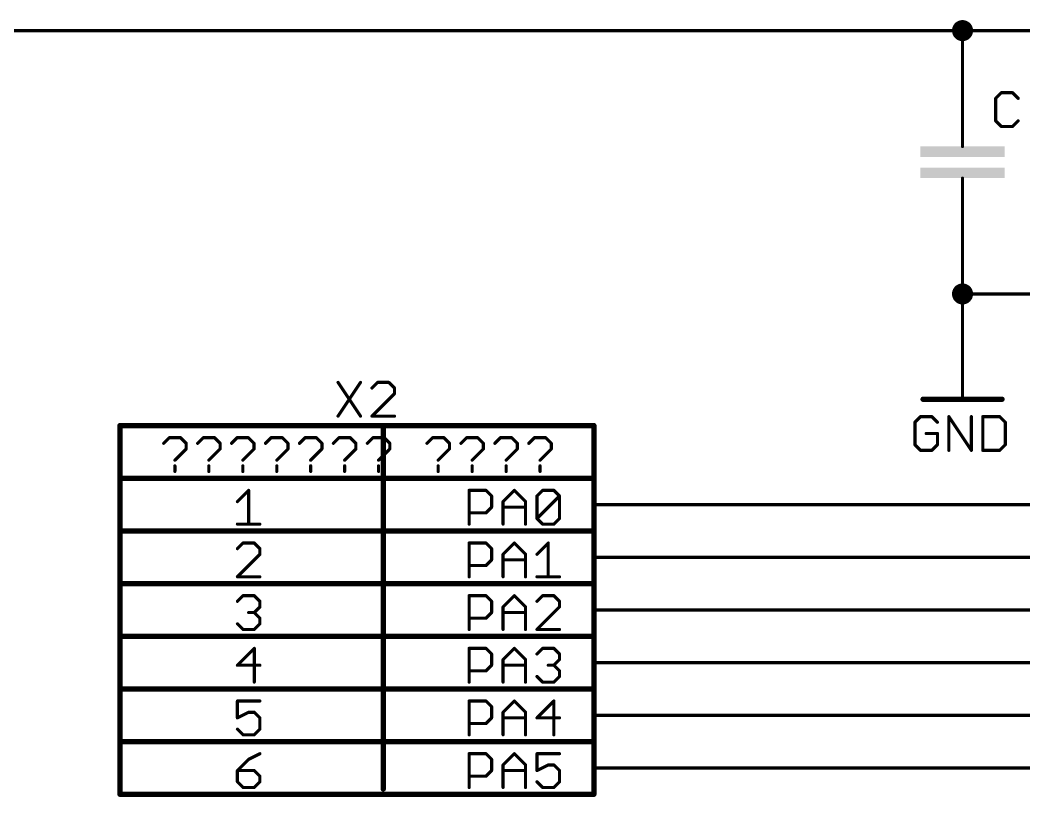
# Model space of a CAD drawing. Extents: x -173 to 61, y -47 to 113.
# Drawn here: x -114.04 to -65.62, y 16.38 to 53.85 of the extents above; entities that cross this region are included whole.
import ezdxf

# ---------------------------------------------------------------- set-up
doc = ezdxf.new("R2010")
doc.units = 0
for name, color, linetype in [('91', 94, 'CONTINUOUS'), ('94', 14, 'CONTINUOUS'), ('95', 251, 'CONTINUOUS'), ('96', 251, 'CONTINUOUS')]:
    doc.layers.add(name, color=color, linetype=linetype)

# ---------------------------------------------------------------- blocks, each defined once
blk = doc.blocks.new('RECT')
blk.add_solid([(-0.5, -0.5), (0.5, -0.5), (-0.5, 0.5), (0.5, 0.5)])

msp = doc.modelspace()

# ---------------------------------------------------------------- linework, layer by layer
at = {"layer": '91'}
for points, const_width in [([(-68.58, 53.086, 1), (-68.58, 53.594, 1), (-68.58, 53.086)], 0.508), ([(-68.5419, 53.34, 1), (-68.6181, 53.34)], 0.0762), ([(-68.58, 53.3781, 1), (-68.58, 53.3019)], 0.0762), ([(-68.58, 53.3019, 1), (-68.58, 53.3781)], 0.0762), ([(-68.6181, 50.8, 1), (-68.5419, 50.8)], 0.0762), ([(-68.5419, 43.18, 1), (-68.6181, 43.18)], 0.0762), ([(-68.58, 40.386, 1), (-68.58, 40.894, 1), (-68.58, 40.386)], 0.508), ([(-68.58, 40.6781, 1), (-68.58, 40.6019)], 0.0762), ([(-68.5419, 40.64, 1), (-68.6181, 40.64)], 0.0762), ([(-68.6181, 40.64, 1), (-68.5419, 40.64)], 0.0762), ([(-68.6181, 38.1, 1), (-68.5419, 38.1)], 0.0762), ([(-81.28, 30.5181, 1), (-81.28, 30.4419)], 0.0762), ([(-81.28, 27.9781, 1), (-81.28, 27.9019)], 0.0762), ([(-81.28, 25.4381, 1), (-81.28, 25.3619)], 0.0762), ([(-81.28, 22.8981, 1), (-81.28, 22.8219)], 0.0762), ([(-81.28, 20.3581, 1), (-81.28, 20.2819)], 0.0762), ([(-81.28, 17.8181, 1), (-81.28, 17.7419)], 0.0762)]:
    msp.add_lwpolyline(points, format="xyb", dxfattribs=dict(at, const_width=const_width))
at = {"layer": '91', "const_width": 0.1524}
for points in [[(-68.58, 53.34), (-134.62, 53.34)], [(-68.58, 50.8), (-68.58, 53.34)], [(-68.58, 53.34), (-58.42, 53.34)], [(-68.58, 40.64), (-68.58, 43.18)], [(-58.42, 40.64), (-68.58, 40.64)], [(-68.58, 40.64), (-68.58, 38.1)], [(-27.94, 30.48), (-81.28, 30.48)], [(-27.94, 27.94), (-81.28, 27.94)], [(-27.94, 25.4), (-81.28, 25.4)], [(-27.94, 22.86), (-81.28, 22.86)], [(-27.94, 20.32), (-81.28, 20.32)], [(-27.94, 17.78), (-81.28, 17.78)]]:
    msp.add_lwpolyline(points, dxfattribs=at)
at = {"layer": '94'}
for points, const_width in [([(-68.58, 50.8), (-68.58, 48.26)], 0.1524), ([(-68.58, 48.26), (-68.58, 47.752)], 0.1524), ([(-68.58, 45.72), (-68.58, 46.228)], 0.1524), ([(-68.58, 43.18), (-68.58, 45.72)], 0.1524), ([(-68.58, 38.1), (-68.58, 35.56)], 0.1524), ([(-66.675, 35.56), (-70.485, 35.56)], 0.254), ([(-96.52, 34.29), (-109.22, 34.29)], 0.254), ([(-109.22, 34.29), (-109.22, 31.75)], 0.254), ([(-86.36, 34.29), (-96.52, 34.29)], 0.254), ([(-96.52, 34.29), (-96.52, 16.764)], 0.254), ([(-86.36, 31.75), (-86.36, 34.29)], 0.254), ([(-109.22, 31.75), (-109.22, 29.21)], 0.254), ([(-86.36, 31.75), (-109.22, 31.75)], 0.254), ([(-86.36, 31.75), (-86.36, 29.21)], 0.254), ([(-81.28, 30.48), (-86.36, 30.48)], 0.1524), ([(-109.22, 29.21), (-109.22, 26.67)], 0.254), ([(-86.36, 29.21), (-109.22, 29.21)], 0.254), ([(-86.36, 29.21), (-86.36, 26.67)], 0.254), ([(-81.28, 27.94), (-86.36, 27.94)], 0.1524), ([(-109.22, 26.67), (-109.22, 24.13)], 0.254), ([(-86.36, 26.67), (-109.22, 26.67)], 0.254), ([(-86.36, 26.67), (-86.36, 24.13)], 0.254), ([(-81.28, 25.4), (-86.36, 25.4)], 0.1524), ([(-109.22, 24.13), (-109.22, 21.59)], 0.254), ([(-86.36, 24.13), (-109.22, 24.13)], 0.254), ([(-86.36, 24.13), (-86.36, 21.59)], 0.254), ([(-81.28, 22.86), (-86.36, 22.86)], 0.1524), ([(-109.22, 21.59), (-109.22, 19.05)], 0.254), ([(-86.36, 21.59), (-109.22, 21.59)], 0.254), ([(-86.36, 21.59), (-86.36, 19.05)], 0.254), ([(-81.28, 20.32), (-86.36, 20.32)], 0.1524), ([(-109.22, 19.05), (-109.22, 16.51)], 0.254), ([(-86.36, 19.05), (-109.22, 19.05)], 0.254), ([(-86.36, 19.05), (-86.36, 16.51)], 0.254), ([(-81.28, 17.78), (-86.36, 17.78)], 0.1524), ([(-86.36, 16.51), (-109.22, 16.51)], 0.254)]:
    msp.add_lwpolyline(points, dxfattribs=dict(at, const_width=const_width))
for points, const_width in [([(-68.5419, 50.8, 1), (-68.6181, 50.8)], 0.0762), ([(-68.5419, 48.26, 1), (-68.6181, 48.26)], 0.0762), ([(-68.6181, 48.26, 1), (-68.5419, 48.26)], 0.0762), ([(-68.6181, 47.752, 1), (-68.5419, 47.752)], 0.0762), ([(-68.5419, 46.228, 1), (-68.6181, 46.228)], 0.0762), ([(-68.5419, 45.72, 1), (-68.6181, 45.72)], 0.0762), ([(-68.6181, 45.72, 1), (-68.5419, 45.72)], 0.0762), ([(-68.6181, 43.18, 1), (-68.5419, 43.18)], 0.0762), ([(-68.5419, 38.1, 1), (-68.6181, 38.1)], 0.0762), ([(-70.485, 35.6235, 1), (-70.485, 35.4965)], 0.127), ([(-68.6181, 35.56, 1), (-68.5419, 35.56)], 0.0762), ([(-66.675, 35.4965, 1), (-66.675, 35.6235)], 0.127), ([(-109.22, 34.3535, 1), (-109.22, 34.2265)], 0.127), ([(-109.1565, 34.29, 1), (-109.2835, 34.29)], 0.127), ([(-96.52, 34.3535, 1), (-96.52, 34.2265)], 0.127), ([(-96.4565, 34.29, 1), (-96.5835, 34.29)], 0.127), ([(-96.52, 34.2265, 1), (-96.52, 34.3535)], 0.127), ([(-86.2965, 34.29, 1), (-86.4235, 34.29)], 0.127), ([(-86.36, 34.2265, 1), (-86.36, 34.3535)], 0.127), ([(-109.1565, 31.75, 1), (-109.2835, 31.75)], 0.127), ([(-109.22, 31.8135, 1), (-109.22, 31.6865)], 0.127), ([(-109.2835, 31.75, 1), (-109.1565, 31.75)], 0.127), ([(-86.2965, 31.75, 1), (-86.4235, 31.75)], 0.127), ([(-86.4235, 31.75, 1), (-86.2965, 31.75)], 0.127), ([(-86.36, 31.6865, 1), (-86.36, 31.8135)], 0.127), ([(-86.36, 30.5181, 1), (-86.36, 30.4419)], 0.0762), ([(-81.28, 30.4419, 1), (-81.28, 30.5181)], 0.0762), ([(-109.1565, 29.21, 1), (-109.2835, 29.21)], 0.127), ([(-109.22, 29.2735, 1), (-109.22, 29.1465)], 0.127), ([(-109.2835, 29.21, 1), (-109.1565, 29.21)], 0.127), ([(-86.2965, 29.21, 1), (-86.4235, 29.21)], 0.127), ([(-86.4235, 29.21, 1), (-86.2965, 29.21)], 0.127), ([(-86.36, 29.1465, 1), (-86.36, 29.2735)], 0.127), ([(-86.36, 27.9781, 1), (-86.36, 27.9019)], 0.0762), ([(-81.28, 27.9019, 1), (-81.28, 27.9781)], 0.0762), ([(-109.1565, 26.67, 1), (-109.2835, 26.67)], 0.127), ([(-109.22, 26.7335, 1), (-109.22, 26.6065)], 0.127), ([(-109.2835, 26.67, 1), (-109.1565, 26.67)], 0.127), ([(-86.2965, 26.67, 1), (-86.4235, 26.67)], 0.127), ([(-86.4235, 26.67, 1), (-86.2965, 26.67)], 0.127), ([(-86.36, 26.6065, 1), (-86.36, 26.7335)], 0.127), ([(-86.36, 25.4381, 1), (-86.36, 25.3619)], 0.0762), ([(-81.28, 25.3619, 1), (-81.28, 25.4381)], 0.0762), ([(-109.1565, 24.13, 1), (-109.2835, 24.13)], 0.127), ([(-109.22, 24.1935, 1), (-109.22, 24.0665)], 0.127), ([(-86.2965, 24.13, 1), (-86.4235, 24.13)], 0.127), ([(-86.36, 24.0665, 1), (-86.36, 24.1935)], 0.127), ([(-109.2835, 24.13, 1), (-109.1565, 24.13)], 0.127), ([(-86.4235, 24.13, 1), (-86.2965, 24.13)], 0.127), ([(-86.36, 22.8981, 1), (-86.36, 22.8219)], 0.0762), ([(-81.28, 22.8219, 1), (-81.28, 22.8981)], 0.0762), ([(-109.1565, 21.59, 1), (-109.2835, 21.59)], 0.127), ([(-109.22, 21.6535, 1), (-109.22, 21.5265)], 0.127), ([(-109.2835, 21.59, 1), (-109.1565, 21.59)], 0.127), ([(-86.2965, 21.59, 1), (-86.4235, 21.59)], 0.127), ([(-86.4235, 21.59, 1), (-86.2965, 21.59)], 0.127), ([(-86.36, 21.5265, 1), (-86.36, 21.6535)], 0.127), ([(-86.36, 20.3581, 1), (-86.36, 20.2819)], 0.0762), ([(-81.28, 20.2819, 1), (-81.28, 20.3581)], 0.0762), ([(-109.1565, 19.05, 1), (-109.2835, 19.05)], 0.127), ([(-109.22, 19.1135, 1), (-109.22, 18.9865)], 0.127), ([(-109.2835, 19.05, 1), (-109.1565, 19.05)], 0.127), ([(-86.2965, 19.05, 1), (-86.4235, 19.05)], 0.127), ([(-86.4235, 19.05, 1), (-86.2965, 19.05)], 0.127), ([(-86.36, 18.9865, 1), (-86.36, 19.1135)], 0.127), ([(-86.36, 17.8181, 1), (-86.36, 17.7419)], 0.0762), ([(-81.28, 17.7419, 1), (-81.28, 17.8181)], 0.0762), ([(-109.22, 16.5735, 1), (-109.22, 16.4465)], 0.127), ([(-109.2835, 16.51, 1), (-109.1565, 16.51)], 0.127), ([(-96.5835, 16.764, 1), (-96.4565, 16.764)], 0.127), ([(-86.4235, 16.51, 1), (-86.2965, 16.51)], 0.127), ([(-86.36, 16.4465, 1), (-86.36, 16.5735)], 0.127)]:
    msp.add_lwpolyline(points, format="xyb", dxfattribs=dict(at, const_width=const_width))
at = {"layer": '95', "const_width": 0.1524}
for points in [[(-66.7086, 50.3442), (-66.9798, 50.073)], [(-66.1663, 50.3442), (-66.7086, 50.3442)], [(-65.8951, 50.073), (-66.1663, 50.3442)], [(-66.9798, 50.073), (-66.9798, 48.9884)], [(-66.9798, 48.9884), (-66.7086, 48.7172)], [(-66.1663, 48.7172), (-65.8951, 48.9884)], [(-66.7086, 48.7172), (-66.1663, 48.7172)], [(-98.7021, 36.3742), (-97.6175, 34.7472)], [(-97.6175, 36.3742), (-98.7021, 34.7472)], [(-96.7938, 36.3742), (-97.065, 36.103)], [(-96.2515, 36.3742), (-96.7938, 36.3742)], [(-95.9803, 36.103), (-96.2515, 36.3742)], [(-97.065, 34.7472), (-95.9803, 35.8319)], [(-95.9803, 35.8319), (-95.9803, 36.103)], [(-95.9803, 34.7472), (-97.065, 34.7472)], [(-107.1118, 33.436), (-106.8406, 33.7072)], [(-106.8406, 33.7072), (-106.2983, 33.7072)], [(-106.2983, 33.7072), (-106.0271, 33.436)], [(-106.0271, 33.436), (-106.0271, 33.1649)], [(-105.4746, 33.436), (-105.2035, 33.7072)], [(-105.2035, 33.7072), (-104.6612, 33.7072)], [(-104.6612, 33.7072), (-104.39, 33.436)], [(-104.39, 33.436), (-104.39, 33.1649)], [(-103.8375, 33.436), (-103.5663, 33.7072)], [(-103.5663, 33.7072), (-103.024, 33.7072)], [(-103.024, 33.7072), (-102.7528, 33.436)], [(-102.7528, 33.436), (-102.7528, 33.1649)], [(-102.2003, 33.436), (-101.9292, 33.7072)], [(-101.9292, 33.7072), (-101.3868, 33.7072)], [(-101.3868, 33.7072), (-101.1157, 33.436)], [(-101.1157, 33.436), (-101.1157, 33.1649)], [(-100.5632, 33.436), (-100.292, 33.7072)], [(-100.292, 33.7072), (-99.7497, 33.7072)], [(-99.7497, 33.7072), (-99.4785, 33.436)], [(-99.4785, 33.436), (-99.4785, 33.1649)], [(-98.926, 33.436), (-98.6549, 33.7072)], [(-98.6549, 33.7072), (-98.1125, 33.7072)], [(-98.1125, 33.7072), (-97.8414, 33.436)], [(-97.8414, 33.436), (-97.8414, 33.1649)], [(-97.2889, 33.436), (-97.0177, 33.7072)], [(-97.0177, 33.7072), (-96.4754, 33.7072)], [(-96.4754, 33.7072), (-96.2042, 33.436)], [(-96.2042, 33.436), (-96.2042, 33.1649)], [(-94.4118, 33.436), (-94.1406, 33.7072)], [(-94.1406, 33.7072), (-93.5983, 33.7072)], [(-93.5983, 33.7072), (-93.3271, 33.436)], [(-93.3271, 33.436), (-93.3271, 33.1649)], [(-92.7746, 33.436), (-92.5035, 33.7072)], [(-92.5035, 33.7072), (-91.9612, 33.7072)], [(-91.9612, 33.7072), (-91.69, 33.436)], [(-91.69, 33.436), (-91.69, 33.1649)], [(-91.1375, 33.436), (-90.8663, 33.7072)], [(-90.8663, 33.7072), (-90.324, 33.7072)], [(-90.324, 33.7072), (-90.0528, 33.436)], [(-90.0528, 33.436), (-90.0528, 33.1649)], [(-89.5003, 33.436), (-89.2292, 33.7072)], [(-89.2292, 33.7072), (-88.6868, 33.7072)], [(-88.6868, 33.7072), (-88.4157, 33.436)], [(-88.4157, 33.436), (-88.4157, 33.1649)], [(-106.0271, 33.1649), (-106.5695, 32.6225)], [(-104.39, 33.1649), (-104.9323, 32.6225)], [(-102.7528, 33.1649), (-103.2952, 32.6225)], [(-101.1157, 33.1649), (-101.658, 32.6225)], [(-99.4785, 33.1649), (-100.0208, 32.6225)], [(-97.8414, 33.1649), (-98.3837, 32.6225)], [(-96.2042, 33.1649), (-96.7465, 32.6225)], [(-93.3271, 33.1649), (-93.8695, 32.6225)], [(-91.69, 33.1649), (-92.2323, 32.6225)], [(-90.0528, 33.1649), (-90.5952, 32.6225)], [(-88.4157, 33.1649), (-88.958, 32.6225)], [(-106.5695, 32.3514), (-106.5695, 32.0802)], [(-104.9323, 32.3514), (-104.9323, 32.0802)], [(-103.2952, 32.3514), (-103.2952, 32.0802)], [(-101.658, 32.3514), (-101.658, 32.0802)], [(-100.0208, 32.3514), (-100.0208, 32.0802)], [(-98.3837, 32.3514), (-98.3837, 32.0802)], [(-96.7465, 32.3514), (-96.7465, 32.0802)], [(-93.8695, 32.3514), (-93.8695, 32.0802)], [(-92.2323, 32.3514), (-92.2323, 32.0802)], [(-90.5952, 32.3514), (-90.5952, 32.0802)], [(-88.958, 32.3514), (-88.958, 32.0802)], [(-103.5558, 30.6249), (-103.0135, 31.1672)], [(-103.0135, 31.1672), (-103.0135, 29.5402)], [(-92.3798, 29.5402), (-92.3798, 31.1672)], [(-92.3798, 31.1672), (-91.5663, 31.1672)], [(-91.5663, 31.1672), (-91.2951, 30.896)], [(-90.7426, 30.6249), (-90.2003, 31.1672)], [(-90.2003, 31.1672), (-89.658, 30.6249)], [(-89.1055, 30.896), (-88.8343, 31.1672)], [(-88.8343, 31.1672), (-88.292, 31.1672)], [(-88.292, 31.1672), (-88.0208, 30.896)], [(-91.2951, 30.896), (-91.2951, 30.3537)], [(-90.7426, 29.5402), (-90.7426, 30.6249)], [(-89.658, 30.6249), (-89.658, 29.5402)], [(-89.1055, 29.8114), (-89.1055, 30.896)], [(-89.1055, 29.8114), (-88.0208, 30.896)], [(-88.0208, 30.896), (-88.0208, 29.8114)], [(-91.5663, 30.0825), (-92.3798, 30.0825)], [(-91.2951, 30.3537), (-91.5663, 30.0825)], [(-90.7426, 30.3537), (-89.658, 30.3537)], [(-103.5558, 29.5402), (-102.4711, 29.5402)], [(-88.8343, 29.5402), (-89.1055, 29.8114)], [(-88.292, 29.5402), (-88.8343, 29.5402)], [(-88.0208, 29.8114), (-88.292, 29.5402)], [(-103.2846, 28.6272), (-103.5558, 28.356)], [(-102.7423, 28.6272), (-103.2846, 28.6272)], [(-102.4711, 28.356), (-102.7423, 28.6272)], [(-92.3798, 27.0002), (-92.3798, 28.6272)], [(-92.3798, 28.6272), (-91.5663, 28.6272)], [(-91.5663, 28.6272), (-91.2951, 28.356)], [(-90.7426, 28.0849), (-90.2003, 28.6272)], [(-90.2003, 28.6272), (-89.658, 28.0849)], [(-89.1055, 28.0849), (-88.5632, 28.6272)], [(-88.5632, 28.6272), (-88.5632, 27.0002)], [(-103.5558, 27.0002), (-102.4711, 28.0849)], [(-102.4711, 28.0849), (-102.4711, 28.356)], [(-91.2951, 28.356), (-91.2951, 27.8137)], [(-90.7426, 27.0002), (-90.7426, 28.0849)], [(-89.658, 28.0849), (-89.658, 27.0002)], [(-91.5663, 27.5425), (-92.3798, 27.5425)], [(-91.2951, 27.8137), (-91.5663, 27.5425)], [(-90.7426, 27.8137), (-89.658, 27.8137)], [(-102.4711, 27.0002), (-103.5558, 27.0002)], [(-89.1055, 27.0002), (-88.0208, 27.0002)], [(-103.5558, 25.816), (-103.2846, 26.0872)], [(-103.2846, 26.0872), (-102.7423, 26.0872)], [(-102.7423, 26.0872), (-102.4711, 25.816)], [(-92.3798, 24.4602), (-92.3798, 26.0872)], [(-92.3798, 26.0872), (-91.5663, 26.0872)], [(-91.5663, 26.0872), (-91.2951, 25.816)], [(-90.7426, 25.5449), (-90.2003, 26.0872)], [(-90.2003, 26.0872), (-89.658, 25.5449)], [(-88.8343, 26.0872), (-89.1055, 25.816)], [(-88.292, 26.0872), (-88.8343, 26.0872)], [(-88.0208, 25.816), (-88.292, 26.0872)], [(-102.4711, 25.816), (-102.4711, 25.5449)], [(-91.2951, 25.816), (-91.2951, 25.2737)], [(-88.0208, 25.5449), (-88.0208, 25.816)], [(-102.7423, 25.2737), (-103.0135, 25.2737)], [(-102.4711, 25.5449), (-102.7423, 25.2737)], [(-102.7423, 25.2737), (-102.4711, 25.0025)], [(-91.2951, 25.2737), (-91.5663, 25.0025)], [(-90.7426, 24.4602), (-90.7426, 25.5449)], [(-90.7426, 25.2737), (-89.658, 25.2737)], [(-89.658, 25.5449), (-89.658, 24.4602)], [(-89.1055, 24.4602), (-88.0208, 25.5449)], [(-103.2846, 24.4602), (-103.5558, 24.7314)], [(-102.4711, 24.7314), (-102.7423, 24.4602)], [(-102.4711, 25.0025), (-102.4711, 24.7314)], [(-91.5663, 25.0025), (-92.3798, 25.0025)], [(-102.7423, 24.4602), (-103.2846, 24.4602)], [(-88.0208, 24.4602), (-89.1055, 24.4602)], [(-102.7423, 23.5472), (-103.5558, 22.7337)], [(-102.7423, 21.9202), (-102.7423, 23.5472)], [(-92.3798, 21.9202), (-92.3798, 23.5472)], [(-92.3798, 23.5472), (-91.5663, 23.5472)], [(-91.5663, 23.5472), (-91.2951, 23.276)], [(-91.2951, 23.276), (-91.2951, 22.7337)], [(-90.7426, 23.0049), (-90.2003, 23.5472)], [(-90.2003, 23.5472), (-89.658, 23.0049)], [(-89.1055, 23.276), (-88.8343, 23.5472)], [(-88.8343, 23.5472), (-88.292, 23.5472)], [(-88.292, 23.5472), (-88.0208, 23.276)], [(-88.0208, 23.276), (-88.0208, 23.0049)], [(-103.5558, 22.7337), (-102.4711, 22.7337)], [(-91.2951, 22.7337), (-91.5663, 22.4625)], [(-90.7426, 21.9202), (-90.7426, 23.0049)], [(-90.7426, 22.7337), (-89.658, 22.7337)], [(-89.658, 23.0049), (-89.658, 21.9202)], [(-88.292, 22.7337), (-88.5632, 22.7337)], [(-88.0208, 23.0049), (-88.292, 22.7337)], [(-88.292, 22.7337), (-88.0208, 22.4625)], [(-91.5663, 22.4625), (-92.3798, 22.4625)], [(-88.0208, 22.4625), (-88.0208, 22.1914)], [(-88.8343, 21.9202), (-89.1055, 22.1914)], [(-88.292, 21.9202), (-88.8343, 21.9202)], [(-88.0208, 22.1914), (-88.292, 21.9202)], [(-102.4711, 21.0072), (-103.5558, 21.0072)], [(-103.5558, 21.0072), (-103.5558, 20.1937)], [(-92.3798, 19.3802), (-92.3798, 21.0072)], [(-92.3798, 21.0072), (-91.5663, 21.0072)], [(-91.5663, 21.0072), (-91.2951, 20.736)], [(-90.7426, 20.4649), (-90.2003, 21.0072)], [(-90.2003, 21.0072), (-89.658, 20.4649)], [(-88.292, 21.0072), (-89.1055, 20.1937)], [(-88.292, 19.3802), (-88.292, 21.0072)], [(-103.5558, 20.1937), (-103.0135, 20.4649)], [(-103.0135, 20.4649), (-102.7423, 20.4649)], [(-102.7423, 20.4649), (-102.4711, 20.1937)], [(-91.2951, 20.736), (-91.2951, 20.1937)], [(-90.7426, 19.3802), (-90.7426, 20.4649)], [(-89.658, 20.4649), (-89.658, 19.3802)], [(-102.4711, 20.1937), (-102.4711, 19.6514)], [(-91.5663, 19.9225), (-92.3798, 19.9225)], [(-91.2951, 20.1937), (-91.5663, 19.9225)], [(-90.7426, 20.1937), (-89.658, 20.1937)], [(-89.1055, 20.1937), (-88.0208, 20.1937)], [(-103.2846, 19.3802), (-103.5558, 19.6514)], [(-102.7423, 19.3802), (-103.2846, 19.3802)], [(-102.4711, 19.6514), (-102.7423, 19.3802)], [(-102.4711, 18.4672), (-103.0135, 18.196)], [(-92.3798, 16.8402), (-92.3798, 18.4672)], [(-92.3798, 18.4672), (-91.5663, 18.4672)], [(-91.5663, 18.4672), (-91.2951, 18.196)], [(-90.7426, 17.9249), (-90.2003, 18.4672)], [(-90.2003, 18.4672), (-89.658, 17.9249)], [(-88.0208, 18.4672), (-89.1055, 18.4672)], [(-89.1055, 18.4672), (-89.1055, 17.6537)], [(-103.0135, 18.196), (-103.5558, 17.6537)], [(-91.2951, 18.196), (-91.2951, 17.6537)], [(-90.7426, 16.8402), (-90.7426, 17.9249)], [(-89.658, 17.9249), (-89.658, 16.8402)], [(-89.1055, 17.6537), (-88.5632, 17.9249)], [(-88.5632, 17.9249), (-88.292, 17.9249)], [(-88.292, 17.9249), (-88.0208, 17.6537)], [(-103.5558, 17.6537), (-103.5558, 17.1114)], [(-102.7423, 17.6537), (-103.5558, 17.6537)], [(-102.4711, 17.3825), (-102.7423, 17.6537)], [(-102.4711, 17.1114), (-102.4711, 17.3825)], [(-91.5663, 17.3825), (-92.3798, 17.3825)], [(-91.2951, 17.6537), (-91.5663, 17.3825)], [(-90.7426, 17.6537), (-89.658, 17.6537)], [(-88.0208, 17.6537), (-88.0208, 17.1114)], [(-103.5558, 17.1114), (-103.2846, 16.8402)], [(-102.7423, 16.8402), (-102.4711, 17.1114)], [(-88.8343, 16.8402), (-89.1055, 17.1114)], [(-88.0208, 17.1114), (-88.292, 16.8402)], [(-103.2846, 16.8402), (-102.7423, 16.8402)], [(-88.292, 16.8402), (-88.8343, 16.8402)]]:
    msp.add_lwpolyline(points, dxfattribs=at)
at = {"layer": '95', "const_width": 0.0762}
for points in [[(-66.7086, 50.3823, 1), (-66.7086, 50.3061)], [(-66.6817, 50.3172, 1), (-66.7356, 50.3711)], [(-66.1394, 50.3711, 1), (-66.1932, 50.3172)], [(-66.1663, 50.3061, 1), (-66.1663, 50.3823)], [(-66.9417, 50.073, 1), (-67.0179, 50.073)], [(-67.0067, 50.1, 1), (-66.9529, 50.0461)], [(-65.9221, 50.0461, 1), (-65.8682, 50.1)], [(-66.9529, 49.0153, 1), (-67.0067, 48.9614)], [(-67.0179, 48.9884, 1), (-66.9417, 48.9884)], [(-65.8682, 48.9614, 1), (-65.9221, 49.0153)], [(-66.7086, 48.7553, 1), (-66.7086, 48.6791)], [(-66.7356, 48.6903, 1), (-66.6817, 48.7441)], [(-66.1932, 48.7441, 1), (-66.1394, 48.6903)], [(-66.1663, 48.6791, 1), (-66.1663, 48.7553)], [(-98.6704, 36.3953, 1), (-98.7338, 36.3531)], [(-97.5858, 36.3531, 1), (-97.6492, 36.3953)], [(-96.7938, 36.4123, 1), (-96.7938, 36.3361)], [(-96.7669, 36.3472, 1), (-96.8207, 36.4011)], [(-96.2245, 36.4011, 1), (-96.2784, 36.3472)], [(-96.2515, 36.3361, 1), (-96.2515, 36.4123)], [(-97.0919, 36.13, 1), (-97.038, 36.0761)], [(-95.9422, 36.103, 1), (-96.0184, 36.103)], [(-96.0184, 35.8319, 1), (-95.9422, 35.8319)], [(-96.0072, 36.0761, 1), (-95.9534, 36.13)], [(-95.9534, 35.8049, 1), (-96.0072, 35.8588)], [(-98.7338, 34.7683, 1), (-98.6704, 34.7261)], [(-97.6492, 34.7261, 1), (-97.5858, 34.7683)], [(-97.065, 34.7853, 1), (-97.065, 34.7091)], [(-97.0919, 34.7741, 1), (-97.038, 34.7203)], [(-95.9803, 34.7091, 1), (-95.9803, 34.7853)], [(-107.1387, 33.463, 1), (-107.0849, 33.4091)], [(-106.8406, 33.7453, 1), (-106.8406, 33.6691)], [(-106.8137, 33.6802, 1), (-106.8676, 33.7341)], [(-106.2714, 33.7341, 1), (-106.3252, 33.6802)], [(-106.2983, 33.6691, 1), (-106.2983, 33.7453)], [(-105.989, 33.436, 1), (-106.0652, 33.436)], [(-106.0541, 33.4091, 1), (-106.0002, 33.463)], [(-105.5016, 33.463, 1), (-105.4477, 33.4091)], [(-105.2035, 33.7453, 1), (-105.2035, 33.6691)], [(-105.1765, 33.6802, 1), (-105.2304, 33.7341)], [(-104.6342, 33.7341, 1), (-104.6881, 33.6802)], [(-104.6612, 33.6691, 1), (-104.6612, 33.7453)], [(-104.3519, 33.436, 1), (-104.4281, 33.436)], [(-104.4169, 33.4091, 1), (-104.363, 33.463)], [(-103.8644, 33.463, 1), (-103.8105, 33.4091)], [(-103.5663, 33.7453, 1), (-103.5663, 33.6691)], [(-103.5394, 33.6802, 1), (-103.5933, 33.7341)], [(-102.9971, 33.7341, 1), (-103.0509, 33.6802)], [(-103.024, 33.6691, 1), (-103.024, 33.7453)], [(-102.7147, 33.436, 1), (-102.7909, 33.436)], [(-102.7798, 33.4091, 1), (-102.7259, 33.463)], [(-102.2273, 33.463, 1), (-102.1734, 33.4091)], [(-101.9292, 33.7453, 1), (-101.9292, 33.6691)], [(-101.9022, 33.6802, 1), (-101.9561, 33.7341)], [(-101.3599, 33.7341, 1), (-101.4138, 33.6802)], [(-101.3868, 33.6691, 1), (-101.3868, 33.7453)], [(-101.0776, 33.436, 1), (-101.1538, 33.436)], [(-101.1426, 33.4091, 1), (-101.0887, 33.463)], [(-100.5901, 33.463, 1), (-100.5362, 33.4091)], [(-100.292, 33.7453, 1), (-100.292, 33.6691)], [(-100.2651, 33.6802, 1), (-100.319, 33.7341)], [(-99.7227, 33.7341, 1), (-99.7766, 33.6802)], [(-99.7497, 33.6691, 1), (-99.7497, 33.7453)], [(-99.4404, 33.436, 1), (-99.5166, 33.436)], [(-99.5055, 33.4091, 1), (-99.4516, 33.463)], [(-98.953, 33.463, 1), (-98.8991, 33.4091)], [(-98.6549, 33.7453, 1), (-98.6549, 33.6691)], [(-98.6279, 33.6802, 1), (-98.6818, 33.7341)], [(-98.0856, 33.7341, 1), (-98.1395, 33.6802)], [(-98.1125, 33.6691, 1), (-98.1125, 33.7453)], [(-97.8033, 33.436, 1), (-97.8795, 33.436)], [(-97.8683, 33.4091, 1), (-97.8144, 33.463)], [(-97.3158, 33.463, 1), (-97.2619, 33.4091)], [(-97.0177, 33.7453, 1), (-97.0177, 33.6691)], [(-96.9908, 33.6802, 1), (-97.0446, 33.7341)], [(-96.4484, 33.7341, 1), (-96.5023, 33.6802)], [(-96.4754, 33.6691, 1), (-96.4754, 33.7453)], [(-96.1661, 33.436, 1), (-96.2423, 33.436)], [(-96.2311, 33.4091, 1), (-96.1773, 33.463)], [(-94.4387, 33.463, 1), (-94.3849, 33.4091)], [(-94.1406, 33.7453, 1), (-94.1406, 33.6691)], [(-94.1137, 33.6802, 1), (-94.1676, 33.7341)], [(-93.5714, 33.7341, 1), (-93.6252, 33.6802)], [(-93.5983, 33.6691, 1), (-93.5983, 33.7453)], [(-93.289, 33.436, 1), (-93.3652, 33.436)], [(-93.3541, 33.4091, 1), (-93.3002, 33.463)], [(-92.8016, 33.463, 1), (-92.7477, 33.4091)], [(-92.5035, 33.7453, 1), (-92.5035, 33.6691)], [(-92.4765, 33.6802, 1), (-92.5304, 33.7341)], [(-91.9342, 33.7341, 1), (-91.9881, 33.6802)], [(-91.9612, 33.6691, 1), (-91.9612, 33.7453)], [(-91.6519, 33.436, 1), (-91.7281, 33.436)], [(-91.7169, 33.4091, 1), (-91.663, 33.463)], [(-91.1644, 33.463, 1), (-91.1105, 33.4091)], [(-90.8663, 33.7453, 1), (-90.8663, 33.6691)], [(-90.8394, 33.6802, 1), (-90.8933, 33.7341)], [(-90.2971, 33.7341, 1), (-90.3509, 33.6802)], [(-90.324, 33.6691, 1), (-90.324, 33.7453)], [(-90.0147, 33.436, 1), (-90.0909, 33.436)], [(-90.0798, 33.4091, 1), (-90.0259, 33.463)], [(-89.5273, 33.463, 1), (-89.4734, 33.4091)], [(-89.2292, 33.7453, 1), (-89.2292, 33.6691)], [(-89.2022, 33.6802, 1), (-89.2561, 33.7341)], [(-88.6599, 33.7341, 1), (-88.7138, 33.6802)], [(-88.6868, 33.6691, 1), (-88.6868, 33.7453)], [(-88.3776, 33.436, 1), (-88.4538, 33.436)], [(-88.4426, 33.4091, 1), (-88.3887, 33.463)], [(-106.0652, 33.1649, 1), (-105.989, 33.1649)], [(-106.0002, 33.1379, 1), (-106.0541, 33.1918)], [(-104.4281, 33.1649, 1), (-104.3519, 33.1649)], [(-104.363, 33.1379, 1), (-104.4169, 33.1918)], [(-102.7909, 33.1649, 1), (-102.7147, 33.1649)], [(-102.7259, 33.1379, 1), (-102.7798, 33.1918)], [(-101.1538, 33.1649, 1), (-101.0776, 33.1649)], [(-101.0887, 33.1379, 1), (-101.1426, 33.1918)], [(-99.5166, 33.1649, 1), (-99.4404, 33.1649)], [(-99.4516, 33.1379, 1), (-99.5055, 33.1918)], [(-97.8795, 33.1649, 1), (-97.8033, 33.1649)], [(-97.8144, 33.1379, 1), (-97.8683, 33.1918)], [(-96.2423, 33.1649, 1), (-96.1661, 33.1649)], [(-96.1773, 33.1379, 1), (-96.2311, 33.1918)], [(-93.3652, 33.1649, 1), (-93.289, 33.1649)], [(-93.3002, 33.1379, 1), (-93.3541, 33.1918)], [(-91.7281, 33.1649, 1), (-91.6519, 33.1649)], [(-91.663, 33.1379, 1), (-91.7169, 33.1918)], [(-90.0909, 33.1649, 1), (-90.0147, 33.1649)], [(-90.0259, 33.1379, 1), (-90.0798, 33.1918)], [(-88.4538, 33.1649, 1), (-88.3776, 33.1649)], [(-88.3887, 33.1379, 1), (-88.4426, 33.1918)], [(-106.5964, 32.6495, 1), (-106.5425, 32.5956)], [(-104.9593, 32.6495, 1), (-104.9054, 32.5956)], [(-103.3221, 32.6495, 1), (-103.2682, 32.5956)], [(-101.6849, 32.6495, 1), (-101.6311, 32.5956)], [(-100.0478, 32.6495, 1), (-99.9939, 32.5956)], [(-98.4106, 32.6495, 1), (-98.3567, 32.5956)], [(-96.7735, 32.6495, 1), (-96.7196, 32.5956)], [(-93.8964, 32.6495, 1), (-93.8425, 32.5956)], [(-92.2593, 32.6495, 1), (-92.2054, 32.5956)], [(-90.6221, 32.6495, 1), (-90.5682, 32.5956)], [(-88.9849, 32.6495, 1), (-88.9311, 32.5956)], [(-106.5314, 32.3514, 1), (-106.6076, 32.3514)], [(-106.6076, 32.0802, 1), (-106.5314, 32.0802)], [(-104.8942, 32.3514, 1), (-104.9704, 32.3514)], [(-104.9704, 32.0802, 1), (-104.8942, 32.0802)], [(-103.2571, 32.3514, 1), (-103.3333, 32.3514)], [(-103.3333, 32.0802, 1), (-103.2571, 32.0802)], [(-101.6199, 32.3514, 1), (-101.6961, 32.3514)], [(-101.6961, 32.0802, 1), (-101.6199, 32.0802)], [(-99.9827, 32.3514, 1), (-100.0589, 32.3514)], [(-100.0589, 32.0802, 1), (-99.9827, 32.0802)], [(-98.3456, 32.3514, 1), (-98.4218, 32.3514)], [(-98.4218, 32.0802, 1), (-98.3456, 32.0802)], [(-96.7084, 32.3514, 1), (-96.7846, 32.3514)], [(-96.7846, 32.0802, 1), (-96.7084, 32.0802)], [(-93.8314, 32.3514, 1), (-93.9076, 32.3514)], [(-93.9076, 32.0802, 1), (-93.8314, 32.0802)], [(-92.1942, 32.3514, 1), (-92.2704, 32.3514)], [(-92.2704, 32.0802, 1), (-92.1942, 32.0802)], [(-90.5571, 32.3514, 1), (-90.6333, 32.3514)], [(-90.6333, 32.0802, 1), (-90.5571, 32.0802)], [(-88.9199, 32.3514, 1), (-88.9961, 32.3514)], [(-88.9961, 32.0802, 1), (-88.9199, 32.0802)], [(-102.9754, 31.1672, 1), (-103.0516, 31.1672)], [(-102.9865, 31.1402, 1), (-103.0404, 31.1941)], [(-92.3417, 31.1672, 1), (-92.4179, 31.1672)], [(-92.3798, 31.2053, 1), (-92.3798, 31.1291)], [(-91.5394, 31.1941, 1), (-91.5932, 31.1402)], [(-91.5663, 31.1291, 1), (-91.5663, 31.2053)], [(-90.1734, 31.1941, 1), (-90.2273, 31.1402)], [(-90.1734, 31.1402, 1), (-90.2273, 31.1941)], [(-88.8343, 31.2053, 1), (-88.8343, 31.1291)], [(-88.8074, 31.1402, 1), (-88.8613, 31.1941)], [(-88.2651, 31.1941, 1), (-88.3189, 31.1402)], [(-88.292, 31.1291, 1), (-88.292, 31.2053)], [(-103.5827, 30.6518, 1), (-103.5289, 30.5979)], [(-91.257, 30.896, 1), (-91.3332, 30.896)], [(-91.3221, 30.8691, 1), (-91.2682, 30.923)], [(-90.7696, 30.6518, 1), (-90.7157, 30.5979)], [(-90.7045, 30.6249, 1), (-90.7807, 30.6249)], [(-89.6199, 30.6249, 1), (-89.6961, 30.6249)], [(-89.6849, 30.5979, 1), (-89.631, 30.6518)], [(-89.0674, 30.896, 1), (-89.1436, 30.896)], [(-89.1324, 30.923, 1), (-89.0785, 30.8691)], [(-87.9827, 30.896, 1), (-88.0589, 30.896)], [(-87.9939, 30.8691, 1), (-88.0478, 30.923)], [(-88.0478, 30.8691, 1), (-87.9939, 30.923)], [(-92.3798, 30.1206, 1), (-92.3798, 30.0444)], [(-91.5932, 30.1095, 1), (-91.5394, 30.0556)], [(-91.5663, 30.0444, 1), (-91.5663, 30.1206)], [(-91.3332, 30.3537, 1), (-91.257, 30.3537)], [(-91.2682, 30.3268, 1), (-91.3221, 30.3806)], [(-90.7426, 30.3918, 1), (-90.7426, 30.3156)], [(-89.658, 30.3156, 1), (-89.658, 30.3918)], [(-103.5558, 29.5783, 1), (-103.5558, 29.5021)], [(-103.0516, 29.5402, 1), (-102.9754, 29.5402)], [(-102.4711, 29.5021, 1), (-102.4711, 29.5783)], [(-92.4179, 29.5402, 1), (-92.3417, 29.5402)], [(-90.7807, 29.5402, 1), (-90.7045, 29.5402)], [(-89.6961, 29.5402, 1), (-89.6199, 29.5402)], [(-89.0785, 29.8383, 1), (-89.1324, 29.7844)], [(-89.1324, 29.8383, 1), (-89.0785, 29.7844)], [(-89.1436, 29.8114, 1), (-89.0674, 29.8114)], [(-88.8343, 29.5783, 1), (-88.8343, 29.5021)], [(-88.8613, 29.5133, 1), (-88.8074, 29.5671)], [(-88.3189, 29.5671, 1), (-88.2651, 29.5133)], [(-88.292, 29.5021, 1), (-88.292, 29.5783)], [(-88.0589, 29.8114, 1), (-87.9827, 29.8114)], [(-87.9939, 29.7844, 1), (-88.0478, 29.8383)], [(-103.2846, 28.6653, 1), (-103.2846, 28.5891)], [(-103.2577, 28.6002, 1), (-103.3116, 28.6541)], [(-102.7154, 28.6541, 1), (-102.7692, 28.6002)], [(-102.7423, 28.5891, 1), (-102.7423, 28.6653)], [(-92.3417, 28.6272, 1), (-92.4179, 28.6272)], [(-92.3798, 28.6653, 1), (-92.3798, 28.5891)], [(-91.5394, 28.6541, 1), (-91.5932, 28.6002)], [(-91.5663, 28.5891, 1), (-91.5663, 28.6653)], [(-90.1734, 28.6541, 1), (-90.2273, 28.6002)], [(-90.1734, 28.6002, 1), (-90.2273, 28.6541)], [(-88.5251, 28.6272, 1), (-88.6013, 28.6272)], [(-88.5362, 28.6002, 1), (-88.5901, 28.6541)], [(-103.5827, 28.383, 1), (-103.5289, 28.3291)], [(-102.433, 28.356, 1), (-102.5092, 28.356)], [(-102.5092, 28.0849, 1), (-102.433, 28.0849)], [(-102.4981, 28.3291, 1), (-102.4442, 28.383)], [(-102.4442, 28.0579, 1), (-102.4981, 28.1118)], [(-91.257, 28.356, 1), (-91.3332, 28.356)], [(-91.3221, 28.3291, 1), (-91.2682, 28.383)], [(-90.7696, 28.1118, 1), (-90.7157, 28.0579)], [(-90.7045, 28.0849, 1), (-90.7807, 28.0849)], [(-89.6199, 28.0849, 1), (-89.6961, 28.0849)], [(-89.6849, 28.0579, 1), (-89.631, 28.1118)], [(-89.1324, 28.1118, 1), (-89.0785, 28.0579)], [(-92.3798, 27.5806, 1), (-92.3798, 27.5044)], [(-91.5932, 27.5695, 1), (-91.5394, 27.5156)], [(-91.5663, 27.5044, 1), (-91.5663, 27.5806)], [(-91.3332, 27.8137, 1), (-91.257, 27.8137)], [(-91.2682, 27.7868, 1), (-91.3221, 27.8406)], [(-90.7426, 27.8518, 1), (-90.7426, 27.7756)], [(-89.658, 27.7756, 1), (-89.658, 27.8518)], [(-103.5558, 27.0383, 1), (-103.5558, 26.9621)], [(-103.5827, 27.0271, 1), (-103.5289, 26.9733)], [(-102.4711, 26.9621, 1), (-102.4711, 27.0383)], [(-92.4179, 27.0002, 1), (-92.3417, 27.0002)], [(-90.7807, 27.0002, 1), (-90.7045, 27.0002)], [(-89.6961, 27.0002, 1), (-89.6199, 27.0002)], [(-89.1055, 27.0383, 1), (-89.1055, 26.9621)], [(-88.6013, 27.0002, 1), (-88.5251, 27.0002)], [(-88.0208, 26.9621, 1), (-88.0208, 27.0383)], [(-103.2846, 26.1253, 1), (-103.2846, 26.0491)], [(-103.2577, 26.0602, 1), (-103.3116, 26.1141)], [(-102.7154, 26.1141, 1), (-102.7692, 26.0602)], [(-102.7423, 26.0491, 1), (-102.7423, 26.1253)], [(-92.3417, 26.0872, 1), (-92.4179, 26.0872)], [(-92.3798, 26.1253, 1), (-92.3798, 26.0491)], [(-91.5394, 26.1141, 1), (-91.5932, 26.0602)], [(-91.5663, 26.0491, 1), (-91.5663, 26.1253)], [(-90.1734, 26.1141, 1), (-90.2273, 26.0602)], [(-90.1734, 26.0602, 1), (-90.2273, 26.1141)], [(-88.8343, 26.1253, 1), (-88.8343, 26.0491)], [(-88.8074, 26.0602, 1), (-88.8613, 26.1141)], [(-88.2651, 26.1141, 1), (-88.3189, 26.0602)], [(-88.292, 26.0491, 1), (-88.292, 26.1253)], [(-103.5827, 25.843, 1), (-103.5289, 25.7891)], [(-102.433, 25.816, 1), (-102.5092, 25.816)], [(-102.4981, 25.7891, 1), (-102.4442, 25.843)], [(-91.257, 25.816, 1), (-91.3332, 25.816)], [(-91.3221, 25.7891, 1), (-91.2682, 25.843)], [(-89.1324, 25.843, 1), (-89.0785, 25.7891)], [(-87.9827, 25.816, 1), (-88.0589, 25.816)], [(-88.0478, 25.7891, 1), (-87.9939, 25.843)], [(-103.0135, 25.3118, 1), (-103.0135, 25.2356)], [(-102.7154, 25.3006, 1), (-102.7692, 25.2468)], [(-102.7692, 25.3006, 1), (-102.7154, 25.2468)], [(-102.7423, 25.2356, 1), (-102.7423, 25.3118)], [(-102.5092, 25.5449, 1), (-102.433, 25.5449)], [(-102.4442, 25.5179, 1), (-102.4981, 25.5718)], [(-91.3332, 25.2737, 1), (-91.257, 25.2737)], [(-91.2682, 25.2468, 1), (-91.3221, 25.3006)], [(-90.7696, 25.5718, 1), (-90.7157, 25.5179)], [(-90.7045, 25.5449, 1), (-90.7807, 25.5449)], [(-90.7426, 25.3118, 1), (-90.7426, 25.2356)], [(-89.6199, 25.5449, 1), (-89.6961, 25.5449)], [(-89.6849, 25.5179, 1), (-89.631, 25.5718)], [(-89.658, 25.2356, 1), (-89.658, 25.3118)], [(-88.0589, 25.5449, 1), (-87.9827, 25.5449)], [(-87.9939, 25.5179, 1), (-88.0478, 25.5718)], [(-103.5289, 24.7583, 1), (-103.5827, 24.7044)], [(-102.433, 25.0025, 1), (-102.5092, 25.0025)], [(-102.5092, 24.7314, 1), (-102.433, 24.7314)], [(-102.4981, 24.9756, 1), (-102.4442, 25.0295)], [(-102.4442, 24.7044, 1), (-102.4981, 24.7583)], [(-92.3798, 25.0406, 1), (-92.3798, 24.9644)], [(-91.5932, 25.0295, 1), (-91.5394, 24.9756)], [(-91.5663, 24.9644, 1), (-91.5663, 25.0406)], [(-103.2846, 24.4983, 1), (-103.2846, 24.4221)], [(-103.3116, 24.4333, 1), (-103.2577, 24.4871)], [(-102.7692, 24.4871, 1), (-102.7154, 24.4333)], [(-102.7423, 24.4221, 1), (-102.7423, 24.4983)], [(-92.4179, 24.4602, 1), (-92.3417, 24.4602)], [(-90.7807, 24.4602, 1), (-90.7045, 24.4602)], [(-89.6961, 24.4602, 1), (-89.6199, 24.4602)], [(-89.1055, 24.4983, 1), (-89.1055, 24.4221)], [(-89.1324, 24.4871, 1), (-89.0785, 24.4333)], [(-88.0208, 24.4221, 1), (-88.0208, 24.4983)], [(-102.7042, 23.5472, 1), (-102.7804, 23.5472)], [(-102.7154, 23.5202, 1), (-102.7692, 23.5741)], [(-92.3417, 23.5472, 1), (-92.4179, 23.5472)], [(-92.3798, 23.5853, 1), (-92.3798, 23.5091)], [(-91.5394, 23.5741, 1), (-91.5932, 23.5202)], [(-91.5663, 23.5091, 1), (-91.5663, 23.5853)], [(-91.257, 23.276, 1), (-91.3332, 23.276)], [(-91.3221, 23.2491, 1), (-91.2682, 23.303)], [(-90.1734, 23.5741, 1), (-90.2273, 23.5202)], [(-90.1734, 23.5202, 1), (-90.2273, 23.5741)], [(-89.1324, 23.303, 1), (-89.0785, 23.2491)], [(-88.8343, 23.5853, 1), (-88.8343, 23.5091)], [(-88.8074, 23.5202, 1), (-88.8613, 23.5741)], [(-88.2651, 23.5741, 1), (-88.3189, 23.5202)], [(-88.292, 23.5091, 1), (-88.292, 23.5853)], [(-87.9827, 23.276, 1), (-88.0589, 23.276)], [(-88.0478, 23.2491, 1), (-87.9939, 23.303)], [(-103.5558, 22.7718, 1), (-103.5558, 22.6956)], [(-103.5827, 22.7606, 1), (-103.5289, 22.7068)], [(-102.4711, 22.6956, 1), (-102.4711, 22.7718)], [(-91.3332, 22.7337, 1), (-91.257, 22.7337)], [(-91.2682, 22.7068, 1), (-91.3221, 22.7606)], [(-90.7696, 23.0318, 1), (-90.7157, 22.9779)], [(-90.7045, 23.0049, 1), (-90.7807, 23.0049)], [(-90.7426, 22.7718, 1), (-90.7426, 22.6956)], [(-89.6199, 23.0049, 1), (-89.6961, 23.0049)], [(-89.6849, 22.9779, 1), (-89.631, 23.0318)], [(-89.658, 22.6956, 1), (-89.658, 22.7718)], [(-88.5632, 22.7718, 1), (-88.5632, 22.6956)], [(-88.2651, 22.7606, 1), (-88.3189, 22.7068)], [(-88.3189, 22.7606, 1), (-88.2651, 22.7068)], [(-88.292, 22.6956, 1), (-88.292, 22.7718)], [(-88.0589, 23.0049, 1), (-87.9827, 23.0049)], [(-87.9939, 22.9779, 1), (-88.0478, 23.0318)], [(-92.3798, 22.5006, 1), (-92.3798, 22.4244)], [(-91.5932, 22.4895, 1), (-91.5394, 22.4356)], [(-91.5663, 22.4244, 1), (-91.5663, 22.5006)], [(-87.9827, 22.4625, 1), (-88.0589, 22.4625)], [(-88.0478, 22.4356, 1), (-87.9939, 22.4895)], [(-102.7804, 21.9202, 1), (-102.7042, 21.9202)], [(-92.4179, 21.9202, 1), (-92.3417, 21.9202)], [(-90.7807, 21.9202, 1), (-90.7045, 21.9202)], [(-89.6961, 21.9202, 1), (-89.6199, 21.9202)], [(-89.0785, 22.2183, 1), (-89.1324, 22.1644)], [(-88.8343, 21.9583, 1), (-88.8343, 21.8821)], [(-88.8613, 21.8933, 1), (-88.8074, 21.9471)], [(-88.3189, 21.9471, 1), (-88.2651, 21.8933)], [(-88.292, 21.8821, 1), (-88.292, 21.9583)], [(-88.0589, 22.1914, 1), (-87.9827, 22.1914)], [(-87.9939, 22.1644, 1), (-88.0478, 22.2183)], [(-103.5558, 21.0453, 1), (-103.5558, 20.9691)], [(-103.5177, 21.0072, 1), (-103.5939, 21.0072)], [(-102.4711, 20.9691, 1), (-102.4711, 21.0453)], [(-92.3417, 21.0072, 1), (-92.4179, 21.0072)], [(-92.3798, 21.0453, 1), (-92.3798, 20.9691)], [(-91.5394, 21.0341, 1), (-91.5932, 20.9802)], [(-91.5663, 20.9691, 1), (-91.5663, 21.0453)], [(-90.1734, 21.0341, 1), (-90.2273, 20.9802)], [(-90.1734, 20.9802, 1), (-90.2273, 21.0341)], [(-88.2539, 21.0072, 1), (-88.3301, 21.0072)], [(-88.2651, 20.9802, 1), (-88.3189, 21.0341)], [(-103.0135, 20.503, 1), (-103.0135, 20.4268)], [(-102.9964, 20.4308, 1), (-103.0305, 20.4989)], [(-102.7154, 20.4918, 1), (-102.7692, 20.4379)], [(-102.7423, 20.4268, 1), (-102.7423, 20.503)], [(-91.257, 20.736, 1), (-91.3332, 20.736)], [(-91.3221, 20.7091, 1), (-91.2682, 20.763)], [(-90.7696, 20.4918, 1), (-90.7157, 20.4379)], [(-90.7045, 20.4649, 1), (-90.7807, 20.4649)], [(-89.6199, 20.4649, 1), (-89.6961, 20.4649)], [(-89.6849, 20.4379, 1), (-89.631, 20.4918)], [(-103.5728, 20.2278, 1), (-103.5388, 20.1596)], [(-103.5939, 20.1937, 1), (-103.5177, 20.1937)], [(-102.433, 20.1937, 1), (-102.5092, 20.1937)], [(-102.4981, 20.1668, 1), (-102.4442, 20.2206)], [(-92.3798, 19.9606, 1), (-92.3798, 19.8844)], [(-91.5932, 19.9495, 1), (-91.5394, 19.8956)], [(-91.5663, 19.8844, 1), (-91.5663, 19.9606)], [(-91.3332, 20.1937, 1), (-91.257, 20.1937)], [(-91.2682, 20.1668, 1), (-91.3221, 20.2206)], [(-90.7426, 20.2318, 1), (-90.7426, 20.1556)], [(-89.658, 20.1556, 1), (-89.658, 20.2318)], [(-89.1055, 20.2318, 1), (-89.1055, 20.1556)], [(-89.1324, 20.2206, 1), (-89.0785, 20.1668)], [(-88.0208, 20.1556, 1), (-88.0208, 20.2318)], [(-103.5289, 19.6783, 1), (-103.5827, 19.6244)], [(-103.2846, 19.4183, 1), (-103.2846, 19.3421)], [(-103.3116, 19.3533, 1), (-103.2577, 19.4071)], [(-102.7692, 19.4071, 1), (-102.7154, 19.3533)], [(-102.7423, 19.3421, 1), (-102.7423, 19.4183)], [(-102.5092, 19.6514, 1), (-102.433, 19.6514)], [(-102.4442, 19.6244, 1), (-102.4981, 19.6783)], [(-92.4179, 19.3802, 1), (-92.3417, 19.3802)], [(-90.7807, 19.3802, 1), (-90.7045, 19.3802)], [(-89.6961, 19.3802, 1), (-89.6199, 19.3802)], [(-88.3301, 19.3802, 1), (-88.2539, 19.3802)], [(-102.4541, 18.4331, 1), (-102.4882, 18.5013)], [(-92.3417, 18.4672, 1), (-92.4179, 18.4672)], [(-92.3798, 18.5053, 1), (-92.3798, 18.4291)], [(-91.5394, 18.4941, 1), (-91.5932, 18.4402)], [(-91.5663, 18.4291, 1), (-91.5663, 18.5053)], [(-90.1734, 18.4941, 1), (-90.2273, 18.4402)], [(-90.1734, 18.4402, 1), (-90.2273, 18.4941)], [(-89.1055, 18.5053, 1), (-89.1055, 18.4291)], [(-89.0674, 18.4672, 1), (-89.1436, 18.4672)], [(-88.0208, 18.4291, 1), (-88.0208, 18.5053)], [(-103.0305, 18.2301, 1), (-102.9964, 18.1619)], [(-102.9865, 18.1691, 1), (-103.0404, 18.223)], [(-91.257, 18.196, 1), (-91.3332, 18.196)], [(-91.3221, 18.1691, 1), (-91.2682, 18.223)], [(-90.7696, 17.9518, 1), (-90.7157, 17.8979)], [(-90.7045, 17.9249, 1), (-90.7807, 17.9249)], [(-89.6199, 17.9249, 1), (-89.6961, 17.9249)], [(-89.6849, 17.8979, 1), (-89.631, 17.9518)], [(-88.5632, 17.963, 1), (-88.5632, 17.8868)], [(-88.5461, 17.8908, 1), (-88.5802, 17.9589)], [(-88.2651, 17.9518, 1), (-88.3189, 17.8979)], [(-88.292, 17.8868, 1), (-88.292, 17.963)], [(-103.5177, 17.6537, 1), (-103.5939, 17.6537)], [(-103.5558, 17.6918, 1), (-103.5558, 17.6156)], [(-103.5827, 17.6806, 1), (-103.5289, 17.6268)], [(-102.7154, 17.6806, 1), (-102.7692, 17.6268)], [(-102.7423, 17.6156, 1), (-102.7423, 17.6918)], [(-102.433, 17.3825, 1), (-102.5092, 17.3825)], [(-102.4981, 17.3556, 1), (-102.4442, 17.4095)], [(-92.3798, 17.4206, 1), (-92.3798, 17.3444)], [(-91.5932, 17.4095, 1), (-91.5394, 17.3556)], [(-91.5663, 17.3444, 1), (-91.5663, 17.4206)], [(-91.3332, 17.6537, 1), (-91.257, 17.6537)], [(-91.2682, 17.6268, 1), (-91.3221, 17.6806)], [(-90.7426, 17.6918, 1), (-90.7426, 17.6156)], [(-89.658, 17.6156, 1), (-89.658, 17.6918)], [(-89.1225, 17.6878, 1), (-89.0884, 17.6196)], [(-89.1436, 17.6537, 1), (-89.0674, 17.6537)], [(-87.9827, 17.6537, 1), (-88.0589, 17.6537)], [(-88.0478, 17.6268, 1), (-87.9939, 17.6806)], [(-103.5289, 17.1383, 1), (-103.5827, 17.0844)], [(-103.5939, 17.1114, 1), (-103.5177, 17.1114)], [(-102.5092, 17.1114, 1), (-102.433, 17.1114)], [(-102.4442, 17.0844, 1), (-102.4981, 17.1383)], [(-89.0785, 17.1383, 1), (-89.1324, 17.0844)], [(-88.0589, 17.1114, 1), (-87.9827, 17.1114)], [(-87.9939, 17.0844, 1), (-88.0478, 17.1383)], [(-103.2846, 16.8783, 1), (-103.2846, 16.8021)], [(-103.3116, 16.8133, 1), (-103.2577, 16.8671)], [(-102.7692, 16.8671, 1), (-102.7154, 16.8133)], [(-102.7423, 16.8021, 1), (-102.7423, 16.8783)], [(-92.4179, 16.8402, 1), (-92.3417, 16.8402)], [(-90.7807, 16.8402, 1), (-90.7045, 16.8402)], [(-89.6961, 16.8402, 1), (-89.6199, 16.8402)], [(-88.8343, 16.8783, 1), (-88.8343, 16.8021)], [(-88.8613, 16.8133, 1), (-88.8074, 16.8671)], [(-88.3189, 16.8671, 1), (-88.2651, 16.8133)], [(-88.292, 16.8021, 1), (-88.292, 16.8783)]]:
    msp.add_lwpolyline(points, format="xyb", dxfattribs=at)
at = {"layer": '96', "const_width": 0.1524}
for points in [[(-70.6041, 34.7232), (-70.8753, 34.452)], [(-70.8753, 34.452), (-70.8753, 33.3674)], [(-70.0618, 34.7232), (-70.6041, 34.7232)], [(-69.7906, 34.452), (-70.0618, 34.7232)], [(-69.2381, 33.0962), (-69.2381, 34.7232)], [(-69.2381, 34.7232), (-68.1535, 33.0962)], [(-68.1535, 33.0962), (-68.1535, 34.7232)], [(-67.601, 34.7232), (-67.601, 33.0962)], [(-66.7875, 34.7232), (-67.601, 34.7232)], [(-66.5163, 34.452), (-66.7875, 34.7232)], [(-66.5163, 33.3674), (-66.5163, 34.452)], [(-69.7906, 33.9097), (-70.3329, 33.9097)], [(-69.7906, 33.3674), (-69.7906, 33.9097)], [(-70.8753, 33.3674), (-70.6041, 33.0962)], [(-70.0618, 33.0962), (-69.7906, 33.3674)], [(-66.7875, 33.0962), (-66.5163, 33.3674)], [(-70.6041, 33.0962), (-70.0618, 33.0962)], [(-67.601, 33.0962), (-66.7875, 33.0962)]]:
    msp.add_lwpolyline(points, dxfattribs=at)
at = {"layer": '96', "const_width": 0.0762}
for points in [[(-70.8372, 34.452, 1), (-70.9134, 34.452)], [(-70.9022, 34.479, 1), (-70.8483, 34.4251)], [(-70.6041, 34.7613, 1), (-70.6041, 34.6851)], [(-70.5772, 34.6962, 1), (-70.6311, 34.7501)], [(-70.0348, 34.7501, 1), (-70.0887, 34.6962)], [(-70.0618, 34.6851, 1), (-70.0618, 34.7613)], [(-69.8176, 34.4251, 1), (-69.7637, 34.479)], [(-69.2, 34.7232, 1), (-69.2762, 34.7232)], [(-69.2064, 34.7443, 1), (-69.2698, 34.7021)], [(-68.1154, 34.7232, 1), (-68.1916, 34.7232)], [(-67.5629, 34.7232, 1), (-67.6391, 34.7232)], [(-67.601, 34.7613, 1), (-67.601, 34.6851)], [(-66.7605, 34.7501, 1), (-66.8144, 34.6962)], [(-66.7875, 34.6851, 1), (-66.7875, 34.7613)], [(-66.4782, 34.452, 1), (-66.5544, 34.452)], [(-66.5432, 34.4251, 1), (-66.4894, 34.479)], [(-70.3329, 33.9478, 1), (-70.3329, 33.8716)], [(-69.7525, 33.9097, 1), (-69.8287, 33.9097)], [(-69.7906, 33.8716, 1), (-69.7906, 33.9478)], [(-70.8483, 33.3943, 1), (-70.9022, 33.3404)], [(-69.7637, 33.3404, 1), (-69.8176, 33.3943)], [(-66.4894, 33.3404, 1), (-66.5432, 33.3943)], [(-70.9134, 33.3674, 1), (-70.8372, 33.3674)], [(-70.6041, 33.1343, 1), (-70.6041, 33.0581)], [(-70.6311, 33.0693, 1), (-70.5772, 33.1231)], [(-70.0887, 33.1231, 1), (-70.0348, 33.0693)], [(-70.0618, 33.0581, 1), (-70.0618, 33.1343)], [(-69.8287, 33.3674, 1), (-69.7525, 33.3674)], [(-69.2762, 33.0962, 1), (-69.2, 33.0962)], [(-68.1916, 33.0962, 1), (-68.1154, 33.0962)], [(-68.1852, 33.0751, 1), (-68.1218, 33.1173)], [(-67.601, 33.1343, 1), (-67.601, 33.0581)], [(-67.6391, 33.0962, 1), (-67.5629, 33.0962)], [(-66.8144, 33.1231, 1), (-66.7605, 33.0693)], [(-66.7875, 33.0581, 1), (-66.7875, 33.1343)], [(-66.5544, 33.3674, 1), (-66.4782, 33.3674)]]:
    msp.add_lwpolyline(points, format="xyb", dxfattribs=at)

# ---------------------------------------------------------------- block references
at = {"layer": '94', "xscale": 4.064, "yscale": 0.508}
for p in [(-68.58, 47.498), (-68.58, 46.482)]:
    msp.add_blockref('RECT', p, dxfattribs=at)

doc.saveas('drawing.dxf')
